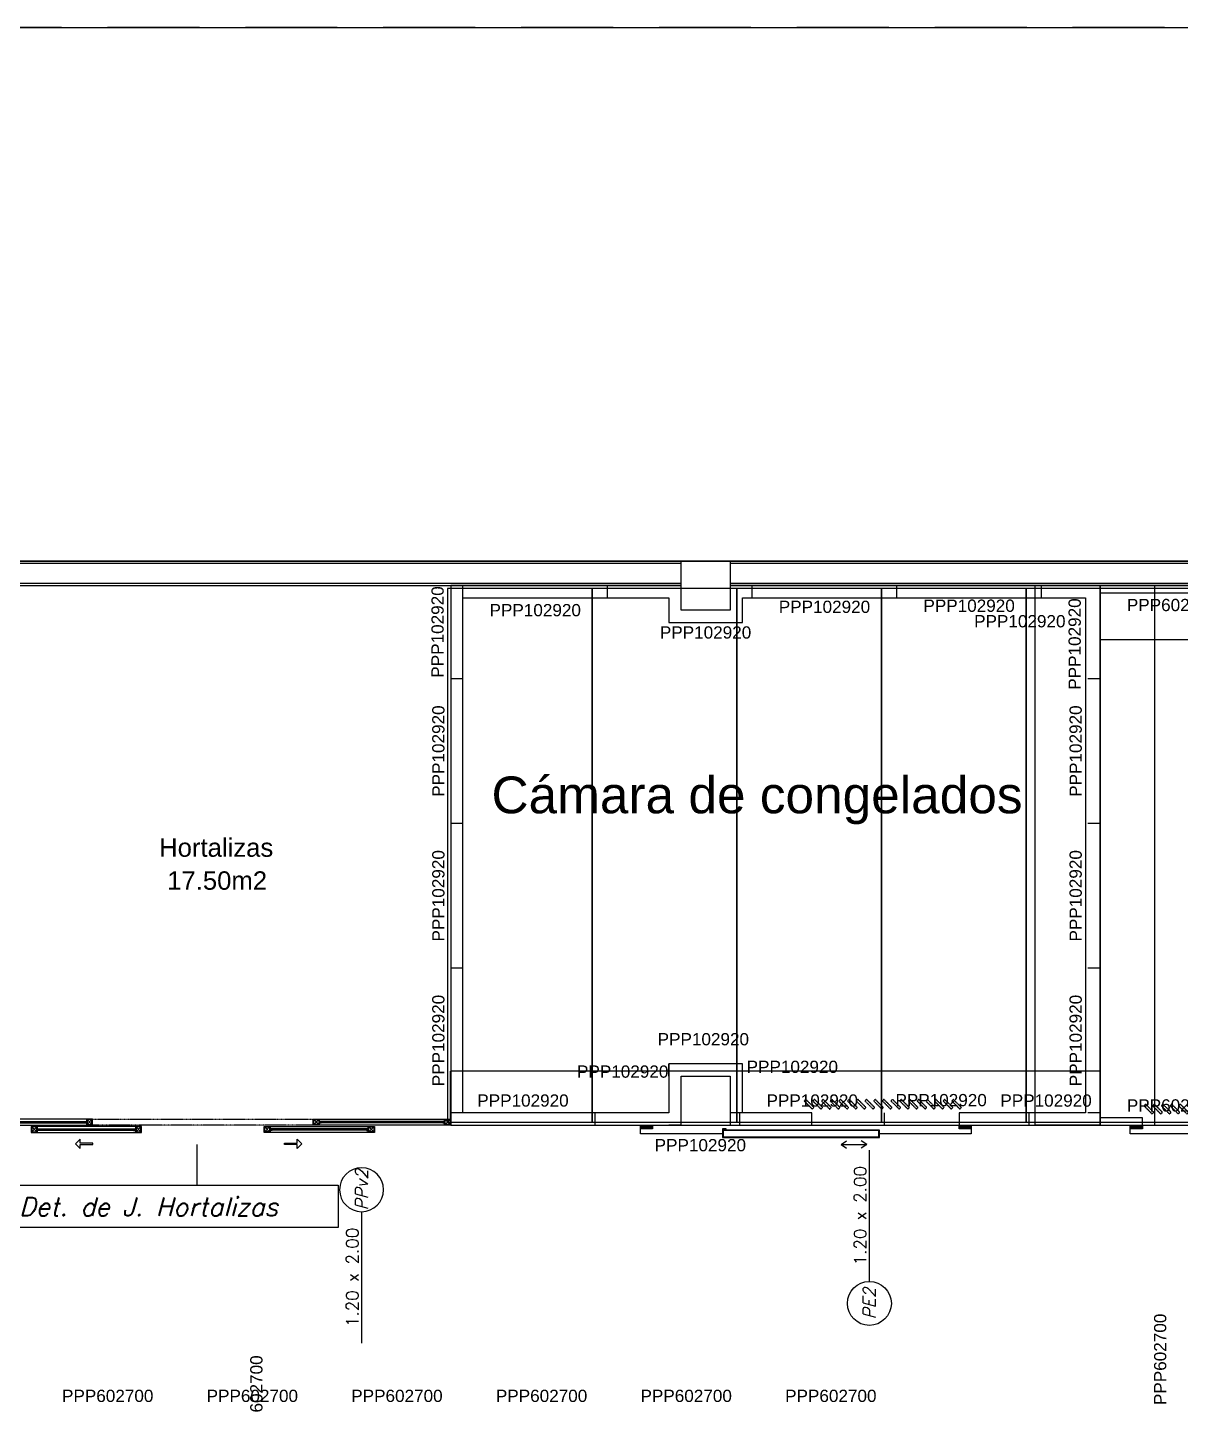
# Model space of a CAD drawing. Header units: millimetres. Extents: x 2698011 to 2856548, y 1019778 to 1210064.
# Drawn here: x 2772874 to 2782281, y 1166125 to 1177361 of the extents above; entities that cross this region are included whole.
import ezdxf
from ezdxf.enums import TextEntityAlignment as Align

# ---------------------------------------------------------------- set-up
doc = ezdxf.new("R2010")
doc.units = ezdxf.units.MM
for name, pattern in [('CONTINUA', [0]), ('DASHED2', [9.525, 6.35, -3.175]), ('HIDDEN', [0.375, 0.25, -0.125]), ('MCDASH12', [0.001411, 0.001058, -0.000352692])]:
    doc.linetypes.add(name, pattern=pattern)
doc.layers.get('Defpoints').update_dxf_attribs({"color": 9})
for name, color, linetype in [('.cota', 9, 'Continuous'), ('.REVOQUE', 9, 'Continuous'), ('A-Aberturas', 9, 'Continuous'), ('Arq. Mamparas metálicas', 9, 'Continuous'), ('COSTAN-CAM-COTAS', 7, 'Continuous'), ('COSTAN-CAM-LAT NUM', 6, 'Continuous'), ('COSTAN-CAM-LATERALES', 5, 'Continuous'), ('COSTAN-CAM-TECHOS-100', 21, 'Continuous'), ('COSTAN-CAM-TECHOS-60', 1, 'Continuous'), ('DESAGUES', 9, 'CONTINUA'), ('LOTES', 9, 'Continuous'), ('Mampostería', 9, 'Continuous'), ('nombre de locales', 9, 'Continuous'), ('nombre de locales-m2', 9, 'Continuous'), ('nomenclatura de aberturas', 9, 'Continuous'), ('piso', 9, 'Continuous'), ('Punto Cota', 9, 'Continuous'), ('TEXTO areas', 9, 'Continuous'), ('TEXTOS CAM', 2, 'Continuous')]:
    doc.layers.add(name, color=color, linetype=linetype)
doc.layers.add('PILAR_REF', color=9, linetype='Continuous', lineweight=0)
doc.styles.add('_ROMANS', font='ROMANS.SHX')
doc.styles.add('_Romans Obl', font='ROMANS.SHX', dxfattribs={"oblique": 15})
doc.styles.add('costan', font='arial.ttf')
doc.styles.get("Standard").update_dxf_attribs({"font": 'arial.ttf'})
doc.dimstyles.new('ISO-25', dxfattribs={"dimtxt": 2.5, "dimasz": 2.5, "dimexe": 1.25, "dimexo": 0.625, "dimtad": 1, "dimtxsty": 'Standard', "dimcen": 2.5, "dimadec": 0, "dimazin": 0, "dimtfac": 1, "dimtmove": 0, "dimatfit": 3, "dimfxl": 1, "dimarcsym": 0})

# ---------------------------------------------------------------- blocks, each defined once
blk = doc.blocks.new('A$C1FB93DB3')
at = {"layer": 'LOTES', "linetype": 'HIDDEN', "ltscale": 3}
blk.add_line((-9.024, -10.843), (-18.15, -104.575), dxfattribs=at)
at = {"layer": 'LOTES', "ltscale": 3}
blk.add_line((-5.115, -15.585), (-13.398, -100.667), dxfattribs=at)
blk = doc.blocks.new('A$C6C7C7CD4')
h = blk.add_hatch()
h.set_pattern_fill('ANSI31', color=8, scale=0.002, style=0)
h.set_pattern_definition([(45, (2.6, 0.1876735), (-0.004490128, 0.004490128), [])])
h.paths.add_polyline_path([(0.1, 0.158), (0, 0.158), (0, 0.188), (0.1, 0.188)])
h.paths.add_polyline_path([(2.7, 0.158), (2.6, 0.158), (2.6, 0.188), (2.7, 0.188)])
for p, q in [((1.638, 0.031, 0), (1.682, 0.061, 0)), ((1.638, 0.031, 0), (1.847, 0.031, 0)), ((1.638, 0.031, 0), (1.682, 0, 0)), ((1.847, 0.031, 0), (1.803, 0.061, 0)), ((1.847, 0.031, 0), (1.803, 0, 0))]:
    blk.add_line(p, q)
at = {"elevation": 0}
for points in [[(0.1, 0.158), (0, 0.158), (0, 0.188), (0.1, 0.188)], [(0.67, 0.148), (0.7, 0.148), (0.7, 0.158), (0.67, 0.158)], [(0.67, 0.148), (0.67, 0.088), (1.95, 0.088), (1.95, 0.148)], [(0.675, 0.143), (0.675, 0.093), (1.945, 0.093), (1.945, 0.143)], [(2.7, 0.158), (2.6, 0.158), (2.6, 0.188), (2.7, 0.188)]]:
    blk.add_lwpolyline(points, close=True, dxfattribs=at)
at = {"linetype": 'DASHED2', "elevation": 0}
blk.add_lwpolyline([(0.67, 0.118), (0, 0.118), (0, 0.188), (2.7, 0.188), (2.7, 0.118), (1.95, 0.118)], dxfattribs=at)
blk = doc.blocks.new('cot abert izq')
blk.add_line((0.359, 0), (2.501, 0))
blk.add_circle((0, 0), 0.359)
at = {"style": '_ROMANS'}
for tag, p in [('DIM', (1.43, 0.05)), ('ANT', (1.43, -0.25))]:
    blk.add_attdef(tag, text='', height=0.2, rotation=360, dxfattribs=at).set_placement(p, align=Align.CENTER)
at = {"style": '_Romans Obl', "oblique": 15}
blk.add_attdef('ABERTURA', text='', height=0.2, rotation=360, dxfattribs=at).set_placement((0, 0), align=Align.MIDDLE_CENTER)
blk = doc.blocks.new('A$C48B04B10')
at = {"layer": 'DESAGUES', "linetype": 'MCDASH12'}
for p, q in [((0.013, 1.283, -3.074), (0.079, 1.217, -3.074)), ((0.013, 1.213, -3.074), (0.079, 1.146, -3.074)), ((0.013, 1.142, -3.074), (0.079, 1.075, -3.074)), ((0.013, 1.071, -3.074), (0.079, 1.005, -3.074)), ((0.013, 1, -3.074), (0.079, 0.934, -3.074)), ((0.066, 0.638, -3.074), (0, 0.704, -3.074)), ((0.013, 0.717, -3.074), (0.079, 0.65, -3.074)), ((0.066, 0.567, -3.074), (0, 0.633, -3.074)), ((0.066, 0.496, -3.074), (0, 0.562, -3.074)), ((0.013, 0.646, -3.074), (0.079, 0.58, -3.074)), ((0.013, 0.575, -3.074), (0.079, 0.509, -3.074)), ((0.066, 0.425, -3.074), (0, 0.491, -3.074)), ((0.013, 0.504, -3.074), (0.079, 0.438, -3.074)), ((0.066, 0.354, -3.074), (0, 0.421, -3.074)), ((0.066, 0.283, -3.074), (0, 0.35, -3.074)), ((0.013, 0.433, -3.074), (0.079, 0.367, -3.074)), ((0.013, 0.362, -3.074), (0.079, 0.296, -3.074)), ((0.066, 0.213, -3.074), (0, 0.279, -3.074)), ((0.013, 0.292, -3.074), (0.079, 0.225, -3.074)), ((0.066, 0.142, -3.074), (0, 0.208, -3.074)), ((0.066, 0.071, -3.074), (0, 0.137, -3.074)), ((0.013, 0.221, -3.074), (0.079, 0.154, -3.074)), ((0.013, 0.15, -3.074), (0.079, 0.084, -3.074)), ((0.066, 0, -3.074), (0, 0.066, -3.074)), ((0.013, 0.079, -3.074), (0.079, 0.013, -3.074))]:
    blk.add_line(p, q, dxfattribs=at)
at = {"layer": 'DESAGUES', "linetype": 'MCDASH12', "elevation": -3.074}
for points in [[(0.066, 1.204), (0, 1.271), (0.013, 1.283), (0.079, 1.217)], [(0.066, 1.134), (0, 1.2), (0.013, 1.213), (0.079, 1.146)], [(0.066, 1.063), (0, 1.129), (0.013, 1.142), (0.079, 1.075)], [(0.066, 0.992), (0, 1.058), (0.013, 1.071), (0.079, 1.005)], [(0.066, 0.921), (0, 0.987), (0.013, 1), (0.079, 0.934)], [(0.066, 0.85), (0, 0.916), (0.013, 0.929), (0.079, 0.863)], [(0.066, 0.779), (0, 0.846), (0.013, 0.858), (0.079, 0.792)], [(0.066, 0.708), (0, 0.775), (0.013, 0.788), (0.079, 0.721)], [(0.066, 0.638), (0, 0.704), (0.013, 0.717), (0.079, 0.65)], [(0.066, 0.567), (0, 0.633), (0.013, 0.646), (0.079, 0.58)], [(0.066, 0.496), (0, 0.562), (0.013, 0.575), (0.079, 0.509)], [(0.066, 0.425), (0, 0.491), (0.013, 0.504), (0.079, 0.438)], [(0.066, 0.354), (0, 0.421), (0.013, 0.433), (0.079, 0.367)], [(0.066, 0.283), (0, 0.35), (0.013, 0.362), (0.079, 0.296)], [(0.066, 0.213), (0, 0.279), (0.013, 0.292), (0.079, 0.225)], [(0.066, 0.142), (0, 0.208), (0.013, 0.221), (0.079, 0.154)], [(0.066, 0.071), (0, 0.137), (0.013, 0.15), (0.079, 0.084)], [(0.066, 0), (0, 0.066), (0.013, 0.079), (0.079, 0.013)]]:
    blk.add_lwpolyline(points, close=True, dxfattribs=at)
blk = doc.blocks.new('*D155')
at = {"layer": 'COSTAN-CAM-COTAS', "color": 0, "lineweight": -2, "transparency": 16777216}
for p, q in [((2781626, 1172811), (2781095, 1172811)), ((2781096, 1168413), (2781096, 1172808)), ((2781626, 1168411), (2781095, 1168411))]:
    blk.add_line(p, q, dxfattribs=at)
at = {"layer": 'COSTAN-CAM-COTAS', "color": 0, "transparency": 16777216}
for points in [[(2781096, 1172808), (2781097, 1172808), (2781096, 1172811)], [(2781096, 1168413), (2781097, 1168413), (2781096, 1168411)]]:
    blk.add_solid(points, dxfattribs=at)
at = {"layer": 'Defpoints', "color": 0, "transparency": 16777216}
for p in [(2781096, 1172811), (2781626, 1172811), (2781626, 1168411, -220)]:
    blk.add_point(p, dxfattribs=at)
at = {"layer": 'COSTAN-CAM-COTAS', "color": 0, "transparency": 16777216, "insert": (2781094, 1170611), "char_height": 2.5, "attachment_point": 5, "rotation": 90}
blk.add_mtext('4400', dxfattribs=at)
blk = doc.blocks.new('*D156')
at = {"layer": 'COSTAN-CAM-COTAS', "color": 0, "lineweight": -2, "transparency": 16777216}
for p, q in [((2776326, 1168411), (2776326, 1168852)), ((2781624, 1168851), (2776329, 1168851)), ((2781626, 1168411), (2781626, 1168852))]:
    blk.add_line(p, q, dxfattribs=at)
at = {"layer": 'COSTAN-CAM-COTAS', "color": 0, "transparency": 16777216}
for points in [[(2776329, 1168851), (2776329, 1168850), (2776326, 1168851)], [(2781624, 1168851), (2781624, 1168850), (2781626, 1168851)]]:
    blk.add_solid(points, dxfattribs=at)
at = {"layer": 'Defpoints', "color": 0, "transparency": 16777216}
for p in [(2776326, 1168851), (2776326, 1168411), (2781626, 1168411, -220)]:
    blk.add_point(p, dxfattribs=at)
at = {"layer": 'COSTAN-CAM-COTAS', "color": 0, "transparency": 16777216, "insert": (2778976, 1168853), "char_height": 2.5, "attachment_point": 5}
blk.add_mtext('5299,9', dxfattribs=at)
blk = doc.blocks.new('*D157')
at = {"layer": 'COSTAN-CAM-COTAS', "color": 0, "lineweight": -2, "transparency": 16777216}
for p, q in [((2781627, 1172811), (2782071, 1172811)), ((2782070, 1172808), (2782070, 1168413)), ((2781627, 1168411), (2782071, 1168411))]:
    blk.add_line(p, q, dxfattribs=at)
at = {"layer": 'COSTAN-CAM-COTAS', "color": 0, "transparency": 16777216}
for points in [[(2782070, 1172808), (2782070, 1172808), (2782070, 1172811)], [(2782070, 1168413), (2782070, 1168413), (2782070, 1168411)]]:
    blk.add_solid(points, dxfattribs=at)
at = {"layer": 'Defpoints', "color": 0, "transparency": 16777216}
for p in [(2781626, 1172811), (2781626, 1168411), (2782070, 1168411)]:
    blk.add_point(p, dxfattribs=at)
at = {"layer": 'COSTAN-CAM-COTAS', "color": 0, "transparency": 16777216, "insert": (2782068, 1170611), "char_height": 2.5, "attachment_point": 5, "rotation": 90}
blk.add_mtext('4400', dxfattribs=at)
blk = doc.blocks.new('*D158')
at = {"layer": 'COSTAN-CAM-COTAS', "color": 0, "lineweight": -2, "transparency": 16777216}
for p, q in [((2781626, 1172810), (2781626, 1172369)), ((2786063, 1172810), (2786063, 1172369)), ((2781629, 1172371), (2786061, 1172371))]:
    blk.add_line(p, q, dxfattribs=at)
at = {"layer": 'COSTAN-CAM-COTAS', "color": 0, "transparency": 16777216}
for points in [[(2781629, 1172371), (2781629, 1172370), (2781626, 1172371)], [(2786061, 1172371), (2786061, 1172370), (2786063, 1172371)]]:
    blk.add_solid(points, dxfattribs=at)
at = {"layer": 'Defpoints', "color": 0, "transparency": 16777216}
for p in [(2781626, 1172811), (2786063, 1172811), (2786063, 1172371)]:
    blk.add_point(p, dxfattribs=at)
at = {"layer": 'COSTAN-CAM-COTAS', "color": 0, "transparency": 16777216, "insert": (2783845, 1172373), "char_height": 2.5, "attachment_point": 5}
blk.add_mtext('4436,76', dxfattribs=at)
blk = doc.blocks.new('COSTAN-CAM-PANEL-TECHO')
blk.add_lwpolyline([(0, 0), (1, 0), (1, 1), (0, 1)], close=True)

msp = doc.modelspace()

# ---------------------------------------------------------------- linework, layer by layer
at = {"layer": '.cota'}
msp.add_lwpolyline([(2774254.024, 1168252.964), (2774254.024, 1167920.299)], dxfattribs=at)
msp.add_lwpolyline([(2772355.485, 1167920.299), (2775407.111, 1167920.299), (2775407.111, 1167574.919), (2772355.485, 1167574.919)], close=True, dxfattribs=at)
at = {"layer": '.REVOQUE'}
for points in [[(2778206.415, 1173010.659), (2772151.429, 1173010.659), (2772151.429, 1168560.662), (2770749.75, 1168560.661), (2770749.75, 1168410.662), (2772301.429, 1168410.662), (2772301.429, 1172810.657), (2778206.415, 1172810.659), (2778206.415, 1173010.659)], [(2786063.082, 1173010.659), (2778606.417, 1173010.659), (2778606.417, 1172810.659), (2786063.082, 1172810.659), (2786063.082, 1173010.659)]]:
    msp.add_lwpolyline(points, dxfattribs=at)
at = {"layer": 'Arq. Mamparas metálicas'}
for p, q in [((2773354.501, 1168460.693), (2772351.429, 1168460.664)), ((2772351.429, 1168410.664), (2773354.501, 1168410.691)), ((2772353.929, 1168440.656), (2773352.001, 1168440.663)), ((2772366.429, 1168430.656), (2773352.001, 1168430.697)), ((2773754.501, 1168400.705), (2772954.501, 1168400.675)), ((2774854.501, 1168400.705), (2775654.501, 1168400.675)), ((2775254.501, 1168460.693), (2776276.431, 1168460.664)), ((2776276.431, 1168410.664), (2775254.501, 1168410.691)), ((2776273.931, 1168440.656), (2775257.001, 1168440.663)), ((2776261.431, 1168430.656), (2775257.001, 1168430.697)), ((2772954.501, 1168350.675), (2773754.501, 1168350.703)), ((2772957.001, 1168380.668), (2773752.001, 1168380.702)), ((2772969.501, 1168370.668), (2773752.001, 1168370.709)), ((2775654.501, 1168350.675), (2774854.501, 1168350.703)), ((2775652, 1168380.668), (2774857.001, 1168380.702)), ((2775639.5, 1168370.668), (2774857.001, 1168370.709))]:
    msp.add_line(p, q, dxfattribs=at)
at = {"layer": 'Arq. Mamparas metálicas', "linetype": 'ByBlock'}
for p, q in [((2772909.501, 1168355.83), (2772949.501, 1168395.83)), ((2772949.501, 1168355.83), (2772909.501, 1168395.83)), ((2773359.501, 1168415.85), (2773399.501, 1168455.85)), ((2773399.501, 1168415.85), (2773359.501, 1168455.85)), ((2773759.501, 1168355.801), (2773799.501, 1168395.801)), ((2773799.501, 1168355.802), (2773759.501, 1168395.801)), ((2774849.501, 1168355.801), (2774809.501, 1168395.801)), ((2774809.501, 1168355.802), (2774849.501, 1168395.801)), ((2775249.501, 1168415.85), (2775209.501, 1168455.85)), ((2775209.501, 1168415.85), (2775249.501, 1168455.85)), ((2775699.501, 1168355.83), (2775659.501, 1168395.83)), ((2775659.501, 1168355.83), (2775699.501, 1168395.83)), ((2776321.431, 1168415.818), (2776281.431, 1168455.818)), ((2776281.431, 1168415.818), (2776321.431, 1168455.818))]:
    msp.add_line(p, q, dxfattribs=at)
at = {"layer": 'Arq. Mamparas metálicas'}
for points in [[(2772904.501, 1168350.674), (2772954.501, 1168350.674), (2772954.501, 1168400.674), (2772904.501, 1168400.674)], [(2772909.501, 1168355.83), (2772949.501, 1168355.83), (2772949.501, 1168395.83), (2772909.501, 1168395.83)], [(2772909.501, 1168355.83), (2772949.501, 1168355.83), (2772949.501, 1168395.83), (2772909.501, 1168395.83)], [(2773354.501, 1168410.693), (2773404.501, 1168410.693), (2773404.501, 1168460.693), (2773354.501, 1168460.693)], [(2773359.501, 1168415.85), (2773399.501, 1168415.85), (2773399.501, 1168455.85), (2773359.501, 1168455.85)], [(2773359.501, 1168415.85), (2773399.501, 1168415.85), (2773399.501, 1168455.85), (2773359.501, 1168455.85)], [(2773754.501, 1168350.645), (2773804.501, 1168350.645), (2773804.501, 1168400.645), (2773754.501, 1168400.645)], [(2773759.501, 1168355.802), (2773799.501, 1168355.802), (2773799.501, 1168395.802), (2773759.501, 1168395.802)], [(2773759.501, 1168355.801), (2773799.501, 1168355.801), (2773799.501, 1168395.801), (2773759.501, 1168395.801)], [(2774854.501, 1168350.645), (2774804.501, 1168350.645), (2774804.501, 1168400.645), (2774854.501, 1168400.645)], [(2774849.501, 1168355.802), (2774809.501, 1168355.802), (2774809.501, 1168395.802), (2774849.501, 1168395.802)], [(2774849.501, 1168355.801), (2774809.501, 1168355.801), (2774809.501, 1168395.801), (2774849.501, 1168395.801)], [(2775254.501, 1168410.693), (2775204.501, 1168410.693), (2775204.501, 1168460.693), (2775254.501, 1168460.693)], [(2775249.501, 1168415.85), (2775209.501, 1168415.85), (2775209.501, 1168455.85), (2775249.501, 1168455.85)], [(2775249.501, 1168415.85), (2775209.501, 1168415.85), (2775209.501, 1168455.85), (2775249.501, 1168455.85)], [(2775704.501, 1168350.674), (2775654.501, 1168350.674), (2775654.501, 1168400.674), (2775704.501, 1168400.674)], [(2775699.501, 1168355.83), (2775659.501, 1168355.83), (2775659.501, 1168395.83), (2775699.501, 1168395.83)], [(2775699.501, 1168355.83), (2775659.501, 1168355.83), (2775659.501, 1168395.83), (2775699.501, 1168395.83)], [(2776326.431, 1168410.662), (2776276.431, 1168410.662), (2776276.431, 1168460.662), (2776326.431, 1168460.662)], [(2776321.431, 1168415.818), (2776281.431, 1168415.818), (2776281.431, 1168455.818), (2776321.431, 1168455.818)], [(2776321.431, 1168415.818), (2776281.431, 1168415.818), (2776281.431, 1168455.818), (2776321.431, 1168455.818)]]:
    msp.add_lwpolyline(points, close=True, dxfattribs=at)
at = {"layer": 'Arq. Mamparas metálicas', "linetype": 'ByBlock'}
for points in [[(2773354.501, 1168443.188), (2773352.001, 1168443.188), (2773352.001, 1168430.688), (2773339.501, 1168430.688), (2773339.501, 1168428.188), (2773354.501, 1168428.188), (2773354.501, 1168443.188)], [(2775254.501, 1168443.188), (2775257.001, 1168443.188), (2775257.001, 1168430.688), (2775269.501, 1168430.688), (2775269.501, 1168428.188), (2775254.501, 1168428.188), (2775254.501, 1168443.188)], [(2776276.431, 1168443.161), (2776273.931, 1168443.161), (2776273.931, 1168430.661), (2776261.431, 1168430.661), (2776261.431, 1168428.16), (2776276.431, 1168428.16), (2776276.431, 1168443.161)], [(2772954.501, 1168383.172), (2772957.001, 1168383.172), (2772957.001, 1168370.672), (2772969.501, 1168370.672), (2772969.501, 1168368.172), (2772954.501, 1168368.172), (2772954.501, 1168383.172)], [(2773754.501, 1168383.2), (2773752.001, 1168383.2), (2773752.001, 1168370.7), (2773739.501, 1168370.7), (2773739.501, 1168368.199), (2773754.501, 1168368.199), (2773754.501, 1168383.2)], [(2774854.501, 1168383.2), (2774857.001, 1168383.2), (2774857.001, 1168370.7), (2774869.501, 1168370.7), (2774869.501, 1168368.199), (2774854.501, 1168368.199), (2774854.501, 1168383.2)], [(2775654.5, 1168383.172), (2775652, 1168383.172), (2775652, 1168370.672), (2775639.5, 1168370.672), (2775639.5, 1168368.172), (2775654.5, 1168368.172), (2775654.5, 1168383.172)]]:
    msp.add_lwpolyline(points, dxfattribs=at)
at = {"layer": 'Arq. Mamparas metálicas', "linetype": 'HIDDEN'}
msp.add_lwpolyline([(2773404.501, 1168460.693), (2775204.501, 1168460.693), (2775204.501, 1168410.693), (2773404.501, 1168410.693)], close=True, dxfattribs=at)
at = {"layer": 'COSTAN-CAM-LATERALES'}
for p, q in [((2776426.431, 1172710.657), (2776426.431, 1172810.657)), ((2777606.431, 1172710.658), (2777606.431, 1172810.658)), ((2778786.431, 1172710.658), (2778786.431, 1172810.658)), ((2779966.431, 1172710.659), (2779966.431, 1172810.659)), ((2781146.431, 1172710.659), (2781146.431, 1172810.659)), ((2781626.327, 1172750.659), (2781626.327, 1172810.659)), ((2776426.427, 1172050.659), (2776326.427, 1172050.659)), ((2781626.327, 1172050.661), (2781526.327, 1172050.661)), ((2776426.428, 1170870.659), (2776326.428, 1170870.659)), ((2781626.327, 1170870.661), (2781526.327, 1170870.661)), ((2776426.429, 1169690.659), (2776326.429, 1169690.659)), ((2781626.327, 1169690.661), (2781526.327, 1169690.661)), ((2778106.415, 1168810.661), (2778106.415, 1168910.661)), ((2776326.431, 1168410.659), (2776326.431, 1168510.659)), ((2776426.431, 1168510.659), (2776326.431, 1168510.659)), ((2777506.431, 1168410.659), (2777506.431, 1168510.659)), ((2778706.417, 1168510.661), (2778606.417, 1168510.661)), ((2778686.431, 1168410.659), (2778686.431, 1168510.659)), ((2779866.431, 1168410.659), (2779866.431, 1168510.659)), ((2781046.431, 1168410.659), (2781046.431, 1168510.659)), ((2781626.327, 1168510.661), (2781526.327, 1168510.661)), ((2778206.415, 1168410.661), (2778106.415, 1168410.661)), ((2781626.327, 1168410.661), (2781626.327, 1168470.661))]:
    msp.add_line(p, q, dxfattribs=at)
for points in [[(2778606.417, 1168410.661), (2779273.996, 1168410.662), (2779273.996, 1168510.661), (2778706.417, 1168510.661), (2778706.417, 1168910.661), (2778106.415, 1168910.661), (2778106.415, 1168510.661), (2776426.431, 1168510.659), (2776426.431, 1172710.657), (2778106.415, 1172710.659), (2778106.415, 1172510.659), (2778706.417, 1172510.659), (2778706.417, 1172710.659), (2781506.327, 1172710.659), (2781506.327, 1168510.661), (2780473.996, 1168510.661), (2780473.996, 1168410.661), (2781626.327, 1168410.661), (2781626.327, 1172810.659), (2778606.417, 1172810.659), (2778606.417, 1172610.659), (2778206.415, 1172610.659), (2778206.415, 1172810.659), (2776326.431, 1172810.657), (2776326.431, 1168410.659), (2778206.415, 1168410.661), (2778206.415, 1168810.661), (2778606.417, 1168810.661), (2778606.417, 1168410.661)], [(2781626.327, 1168410.661), (2781971.681, 1168410.661), (2781971.681, 1168470.661), (2781626.327, 1168470.661), (2781626.327, 1168410.661)]]:
    msp.add_lwpolyline(points, dxfattribs=at)
msp.add_lwpolyline([(2781626.327, 1172750.659), (2786003.082, 1172750.659), (2786003.082, 1168470.661), (2783171.681, 1168470.661), (2783171.681, 1168410.661), (2786063.082, 1168410.661), (2786063.082, 1172810.659), (2781626.327, 1172810.659)], close=True, dxfattribs=at)
at = {"layer": 'Mampostería'}
for points in [[(2778206.415, 1172990.659), (2772171.429, 1172990.659), (2772171.429, 1168540.662), (2770749.75, 1168540.661), (2770749.75, 1168430.662), (2772281.429, 1168430.662), (2772281.429, 1172830.657), (2778206.415, 1172830.659)], [(2786063.082, 1172990.659), (2778606.417, 1172990.659), (2778606.417, 1172830.659), (2786063.082, 1172830.659)]]:
    msp.add_lwpolyline(points, close=True, dxfattribs=at)
at = {"layer": 'PILAR_REF'}
for points in [[(2778206.415, 1173010.659), (2778606.417, 1173010.659), (2778606.417, 1172610.659), (2778206.415, 1172610.659)], [(2778206.415, 1168810.661), (2778606.417, 1168810.661), (2778606.417, 1168410.661), (2778206.415, 1168410.661)]]:
    msp.add_lwpolyline(points, close=True, dxfattribs=at)
at = {"layer": 'piso'}
msp.add_lwpolyline([(2737475.849, 1169210.659), (2737475.849, 1177360.659), (2831651.799, 1177360.659), (2831688.902, 1158882.314), (2830690.92, 1157876.284), (2830857.858, 1074736.738), (2831859.872, 1073734.724, -0.475176929), (2823806.113, 1068470.262, -0.006909903)], format="xyb", dxfattribs=at)
msp.add_lwpolyline([(2741825.849, 1173010.659), (2827310.525, 1173010.659), (2827513.494, 1071926.241), (2741825.849, 1096710.659), (2741825.849, 1173010.659)], dxfattribs=at)
at = {"layer": 'Punto Cota', "lineweight": 9}
msp.add_point((2781825.849, 1173010.659, 99920), dxfattribs=at)
at = {"layer": 'TEXTO areas'}
for points in [[(2773407.544, 1168252.965), (2773407.544, 1168264.96), (2773303.007, 1168264.96), (2773303.007, 1168297.442), (2773264.528, 1168258.962), (2773303.007, 1168220.483), (2773303.007, 1168252.965), (2773407.544, 1168252.965)], [(2774969.215, 1168252.965), (2774969.215, 1168264.96), (2775073.752, 1168264.96), (2775073.752, 1168297.442), (2775112.231, 1168258.962), (2775073.752, 1168220.483), (2775073.752, 1168252.965), (2774969.215, 1168252.965)]]:
    msp.add_lwpolyline(points, dxfattribs=at)

# ---------------------------------------------------------------- block references
at = {"yscale": 1000, "zscale": 1000}
for name, p, xscale, rotation in [('A$C1FB93DB3', (2843317.747, 1169430.057), 1000, 275.5607761118083), ('A$C48B04B10', (2779210.817, 1168541.721), -1000, 270), ('A$C48B04B10', (2781983.638, 1168502.234), -1000, 270)]:
    msp.add_blockref(name, p, dxfattribs=dict(at, xscale=xscale, rotation=rotation))
at = {"layer": 'A-Aberturas', "extrusion": (0, 0, -1), "xscale": -1000, "yscale": 1000, "zscale": -1000, "rotation": 1.757415413194963e-06}
for p in [(-2777873.996, 1168222.988, 0.01), (-2781871.681, 1168222.988, 0.01)]:
    msp.add_blockref('A$C6C7C7CD4', p, dxfattribs=at)
at = {"layer": 'COSTAN-CAM-TECHOS-100', "yscale": 4350}
for p, xscale in [((2776301.431, 1168435.661), 1180), ((2777481.431, 1168435.661), 1180), ((2778661.431, 1168435.661), 1180), ((2779841.431, 1168435.661), 1180), ((2781021.431, 1168435.661), 604.8958401437849)]:
    msp.add_blockref('COSTAN-CAM-PANEL-TECHO', p, dxfattribs=dict(at, xscale=xscale))
at = {"layer": 'COSTAN-CAM-TECHOS-60', "xscale": 1180, "yscale": 4350}
msp.add_blockref('COSTAN-CAM-PANEL-TECHO', (2781626.327, 1168435.66), dxfattribs=at)
at = {"layer": 'nomenclatura de aberturas'}
ref = msp.add_blockref('cot abert izq', (2779742.395, 1166957.002), dxfattribs=dict(at, xscale=500.0000000000088, yscale=500.0000000000088, zscale=500.0000000000088, rotation=90.00000897331134))
ref.add_attrib('ABERTURA', 'PE2', dxfattribs={"layer": '0', "color": 2, "height": 100, "rotation": 90.000009, "style": '_Romans Obl', "oblique": 15}).set_placement((2779742.395, 1166957.002, 0), align=Align.MIDDLE_CENTER)
ref.add_attrib('DIM', '1.20 x 2.00', dxfattribs={"layer": '0', "color": 2, "height": 100, "rotation": 90.000009, "style": '_ROMANS'}).set_placement((2779717.395, 1167672.129, 0), align=Align.CENTER)
ref = msp.add_blockref('cot abert izq', (2775599.415, 1167884.261), dxfattribs=dict(at, xscale=-500.0000000000088, yscale=500.0000000000088, zscale=500.0000000000088, rotation=89.9999892692836))
ref.add_attrib('ABERTURA', 'PPv2', dxfattribs={"layer": '0', "color": 2, "height": 100, "rotation": 89.9999893, "style": '_Romans Obl', "oblique": 15}).set_placement((2775599.415, 1167884.261, 0), align=Align.MIDDLE_CENTER)
ref.add_attrib('DIM', '1.20 x 2.00', dxfattribs={"layer": '0', "color": 2, "height": 100, "rotation": 89.9999893, "style": '_ROMANS'}).set_placement((2775574.415, 1167169.133, 0), align=Align.CENTER)

# ---------------------------------------------------------------- texts
at = {"layer": '.cota', "style": '_Romans Obl', "oblique": 15}
msp.add_text('Ver Det. de J. Hortalizas', height=151.33426, rotation=359.9999911, dxfattribs=at).set_placement((2772381.91, 1167670.424))
at = {"layer": 'COSTAN-CAM-LAT NUM', "char_height": 100, "attachment_point": 5, "style": 'costan'}
for s, insert, rotation in [('PPP102920', (2776219.997, 1172431.877), 90.0000627), ('PPP102920', (2779376.431, 1172636.521), 0.0000232), ('PPP102920', (2780556.431, 1172645.559), 0.0000232), ('PPP102920', (2781418.231, 1172333.57), 90), ('PPP102920', (2777016.431, 1172609.409), 0.0000232), ('PPP102920', (2780970.302, 1172519.033), 0.0000232), ('PPP102920', (2778406.062, 1172427.485), 0.0000232), ('PPP102920', (2776226.428, 1171460.659), 90.0000627), ('PPP102920', (2781426.327, 1171460.661), 90), ('PPP102920', (2776226.429, 1170280.659), 90.0000627), ('PPP102920', (2781426.327, 1170280.661), 90), ('PPP102920', (2776226.43, 1169100.659), 90.0000627), ('PPP102920', (2781426.327, 1169100.661), 90), ('PPP602700', (2782115.894, 1166500.709), 90), ('PPP602700', (2774741.495, 1166160.661), 90)]:
    msp.add_mtext(s, dxfattribs=dict(at, insert=insert, rotation=rotation))
for s, insert in [('PPP602700', (2782216.327, 1172651.339)), ('PPP102920', (2778387.857, 1169110.661)), ('PPP102920', (2777729.981, 1168846.698)), ('PPP102920', (2779113.905, 1168885.482)), ('PPP102920', (2776916.431, 1168610.659)), ('PPP102920', (2779276.431, 1168610.659)), ('PPP102920', (2780328.222, 1168613.992, 3073.999)), ('PPP102920', (2781184.241, 1168610.456, 3073.999)), ('PPP602700', (2782216.327, 1168570.661)), ('PPP102920', (2778363.46, 1168246.713)), ('PPP602700', (2773528.084, 1166202.475)), ('PPP602700', (2774708.084, 1166202.475)), ('PPP602700', (2775888.084, 1166202.475)), ('PPP602700', (2777068.084, 1166202.475)), ('PPP602700', (2778248.084, 1166202.475)), ('PPP602700', (2779428.084, 1166202.475))]:
    msp.add_mtext(s, dxfattribs=dict(at, insert=insert))
at = {"layer": 'nombre de locales'}
msp.add_text('Hortalizas', height=150, dxfattribs=at).set_placement((2773947.42, 1170599.115))
at = {"layer": 'nombre de locales-m2', "insert": (2774828.542, 1170480.145, 0), "char_height": 150, "attachment_point": 3}
msp.add_mtext_dynamic_manual_height_columns('17.50m2', width=3.02025, gutter_width=12.5, heights=[0], dxfattribs=at)
at = {"layer": 'TEXTOS CAM'}
msp.add_text('Cámara de congelados ', height=300, dxfattribs=at).set_placement((2776659.506, 1170953.503))

# ---------------------------------------------------------------- dimensions: what is measured, and where the dimension line sits
at = {"layer": 'COSTAN-CAM-COTAS'}
for base, p1, p2, picture, middle in [((2781096.337, 1172810.659), (2781626.327, 1168410.661, -220), (2781626.327, 1172810.659), '*D155', (2781094.436, 1170610.66)), ((2782070.002, 1168410.661), (2781626.327, 1172810.659), (2781626.327, 1168410.661), '*D157', (2782068.101, 1170610.66))]:
    dim = msp.add_linear_dim(base=base, p1=p1, p2=p2, angle=270, dimstyle='ISO-25', dxfattribs=at)
    dim.commit()
    dim.dimension.update_dxf_attribs({"geometry": picture, "text_midpoint": middle})
for base, p1, p2, picture, middle in [((2786063.0817, 1172370.6588), (2781626.3266, 1172810.6586), (2786063.0817, 1172810.6586), '*D158', (2783844.7042, 1172372.7862)), ((2776326.431, 1168850.661), (2781626.327, 1168410.661, -220), (2776326.431, 1168410.661), '*D156', (2778976.379, 1168852.788))]:
    dim = msp.add_linear_dim(base=base, p1=p1, p2=p2, dimstyle='ISO-25', dxfattribs=at)
    dim.commit()
    dim.dimension.update_dxf_attribs({"geometry": picture, "text_midpoint": middle})

doc.saveas('drawing.dxf')
